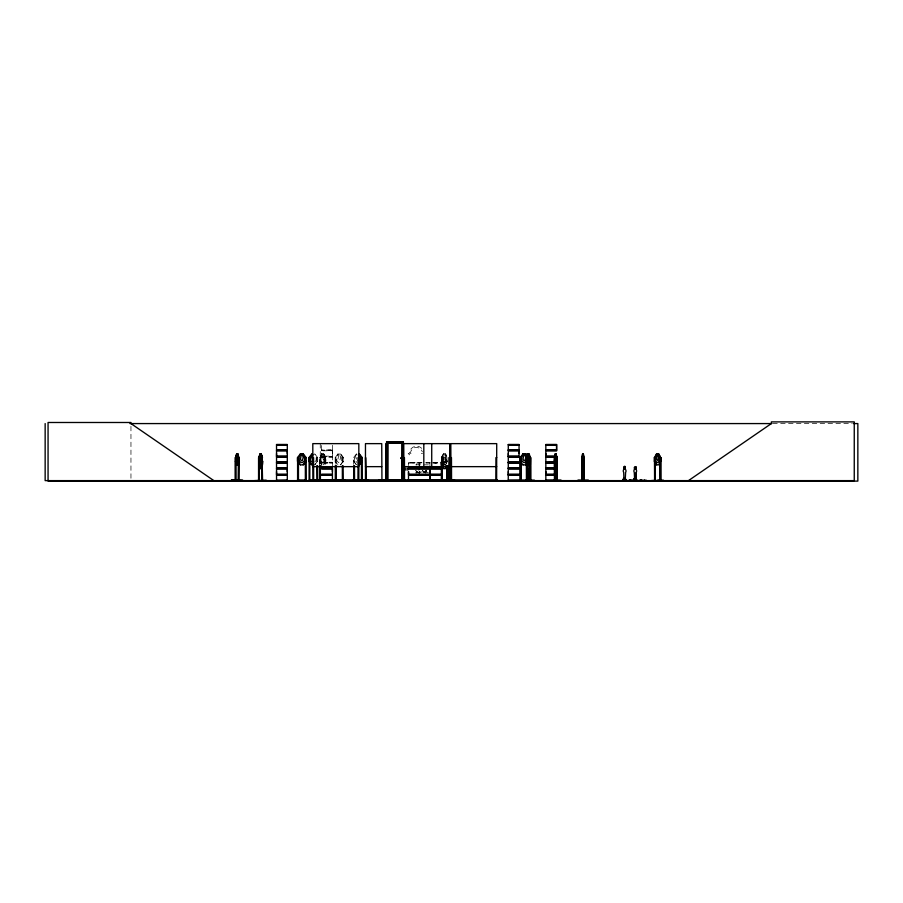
<?xml version="1.0" encoding="UTF-8"?>
<svg xmlns="http://www.w3.org/2000/svg" width="903" height="903" viewBox="0 0 903 903"><rect width="100%" height="100%" fill="white"/><g stroke="black" fill="none" stroke-linecap="round" stroke-linejoin="round"><path stroke-width="0.68" stroke-dasharray="4.51 3.39" d="M332.496 450.145L321.581 450.145L332.428 449.784L332.417 456.128L321.671 456.196L321.671 453.487M332.417 453.487L332.417 450.755L321.66 450.845L321.671 465.485M332.417 467.878L332.417 456.162M320.475 457.482L320.351 464.379M325.249 457.607L325.136 464.379M441.973 457.482L441.985 464.379M342.621 457.449L342.35 464.379M316.919 457.449L317.551 457.618L317.551 464.379M353.683 464.379L353.66 457.618L354.461 457.302L354.461 464.379M321.66 456.229L332.462 456.41M321.626 462.528L332.541 462.697L321.603 462.765L332.439 462.291L321.671 462.155M419.331 462.765L419.263 467.878M321.649 449.965L321.671 444.998M446.974 457.505L446.94 464.379M322.473 454.502L321.84 457.618L322.473 460.632L323.793 459.221M446.421 464.007L445.405 457.674L443.317 457.674L442.357 464.007L443.723 466.174M335.916 464.379L336.119 457.505L335.182 457.618L335.182 464.379M356.482 454.028L355.071 457.618L355.071 460.349L356.967 462.517M443.294 465.564L444.208 463.307L445.111 465.564M442.752 465.395L443.87 462.799L443.034 459.988L444.242 462.234L445.653 460.045L444.581 462.776L445.676 465.395M321.592 450.123L321.671 450.811M321.592 456.466L321.671 457.2L332.428 457.2M332.507 450.484L321.615 450.529M319.594 464.379L319.741 457.584L321.795 453.927M319.809 464.379L319.809 457.584L321.829 454.028L320.847 460.349L322.168 462.517M443.407 453.927L441.274 457.584L441.206 464.887L441.206 461.23L444.05 454.502L444.784 454.502L445.416 457.618L445.416 459.221L444.05 460.632L443.384 457.618L445.439 457.584L446.771 460.067M443.441 454.028L441.341 457.584L442.199 457.618L442.199 464.379M443.373 457.674L441.341 461.264L443.407 464.876M445.439 464.876L447.504 461.196L445.506 464.876L443.339 464.876M323.466 462.517L324.764 460.349L324.764 457.618L323.793 454.028L321.761 454.028M326.209 463.092L327.879 463.092M413.055 463.092L414.725 463.092M434.749 463.092L436.42 463.092M335.216 457.584L337.903 453.927L340.634 453.927L343.321 457.584L343.287 461.23L340.6 464.876L337.869 464.876L335.182 461.23L337.903 464.876M340.555 464.785L343.196 461.196M314.741 464.785L317.574 461.196L314.786 464.876M356.437 453.927L353.558 457.584L353.558 461.23L356.437 464.876M314.899 461.794L316.152 460.349L316.152 457.618L314.741 454.028M423.834 472.698L426.532 470.576L422.943 471.976L420.2 471.976L418.755 470.734M423.891 472.777L426.622 470.621M421.882 462.562L408.393 462.629L421.859 462.754M320.43 457.607L319.594 457.618M772.754 423.575L852.274 423.575M421.351 453.441L422.548 453.441M321.728 453.927L323.827 453.927L325.814 457.584L325.814 461.23L323.827 464.876L321.728 464.876L319.741 461.23L321.795 464.876M443.339 453.927L445.506 453.927L447.572 457.584L445.439 453.927M340.589 454.028L337.914 454.028L336.616 460.349L338.399 462.517L340.16 462.517L341.898 460.349L340.589 454.028L343.321 457.584L342.35 457.618M322.405 454.502L323.127 454.502L323.793 457.618M321.615 456.884L332.496 456.828M325.678 461.196L323.748 464.876L323.827 453.927M441.206 461.23L443.441 464.785M425.945 462.562L430.054 462.629L425.956 462.765M432.887 462.573L440.98 462.573L440.957 467.878M432.887 462.754L440.98 462.765M321.671 463.092L332.417 463.092M408.517 463.092L421.882 463.092M425.945 463.092L429.93 463.092M432.898 463.092L440.957 463.092M415.978 464.774L430.133 464.864M415.978 464.955L416.825 464.774M415.978 472.63L430.133 472.54M316.851 457.302L316.772 464.379M419.15 462.776L419.173 467.878M422.48 470.576L425.166 472.698M422.39 470.621L426.035 473.499M415.764 470.576L418.461 472.698M415.673 470.621L419.319 473.499M425.471 470.734L426.916 471.976M353.66 461.196L356.482 464.785M314.786 453.927L317.664 457.584M445.348 457.674L447.38 461.264M323.726 454.028L325.678 457.618M332.417 449.784L332.428 444.682M441.635 457.618L441.635 464.379M429.918 462.562L429.93 467.878M419.263 471.592L419.263 474.233M416.825 473.228L416.825 472.45L415.978 472.45L415.978 473.319M408.528 462.562L408.517 465.485M356.493 457.618L356.493 459.221M343.072 457.618L343.185 464.379M335.939 457.313L336.018 464.379M325.678 464.379L325.814 457.584L324.922 457.618L324.922 464.379M325.464 457.618L325.464 464.379M320.26 443.633L320.26 465.293M319.955 457.618L319.967 464.537M130.958 426.351L130.958 479.233M421.746 448.317A7.247 7.247 0 0 0 409.364 453.441L408.167 453.441L409.906 455.123L411.655 453.441L410.447 453.441A6.05 6.05 0 0 1 422.344 451.872M444.05 458.148L443.384 462.867L444.727 464.289L445.416 461.264L444.727 458.148L443.983 458.148M338.817 454.502L337.959 459.221L339.697 460.632L340.589 457.618L339.697 454.502L338.783 454.502M443.373 454.028L442.357 460.349L443.723 462.517L445.077 462.517L446.421 460.349L446.421 457.618L445.405 454.028L443.373 454.028"/><path stroke-width="1.35" d="M276.532 474.233L276.532 468.939L287.301 468.939L287.289 474.233L276.532 474.233L276.544 471.592M276.532 456.128L276.532 450.845L287.301 450.845L287.289 456.128L276.532 456.128L276.544 453.487M287.289 471.592L287.289 468.939M287.289 453.487L287.289 450.845M332.417 471.592L332.417 468.939L321.66 468.939M408.517 474.233L408.517 471.592L408.506 474.233L419.094 474.233M429.93 471.592L429.93 468.939L419.353 468.939M440.969 474.233L430.2 474.233L430.212 471.592M508.299 474.233L508.299 471.592M508.299 456.128L508.299 453.487M519.044 453.487L519.044 450.845L508.287 450.845L508.287 456.128L519.056 456.128L519.056 450.845M555.876 474.233L545.83 474.233L545.841 471.592M555.029 456.128L545.83 456.128L545.841 453.487M390.254 480.61L378.808 480.148L402.14 480.509L402.264 443.023L387.658 443.023L387.658 480.622L387.748 443.125L402.174 443.125L402.128 480.509M390.254 480.193L378.854 480.565M454.627 480.182L437.357 480.148M556.056 464.876L555.142 464.876L554.329 461.23L554.939 457.336M235.943 457.426L235.243 457.618L235.243 480.622M238.719 457.426L238.539 480.622M262.197 457.426L262.017 480.622L261.994 479.786M530.163 480.577L530.072 457.336M625.248 479.753L625.61 472.359A1.919 1.354 -90 0 0 625.327 469.346L625.226 467.02M635.915 479.753L636.197 472.359A1.919 1.354 -90 0 0 635.915 469.346C637.416 465.542 633.048 465.79 634.561 469.346A1.919 1.354 -90 0 0 634.278 472.359L634.64 479.753M583.812 457.505L584.264 480.622M298.453 457.482L298.464 480.622M305.327 457.573L305.361 480.622M309.108 480.622L309.108 457.618L309.842 457.29L309.797 480.622M361.493 457.426L362.137 457.618L362.227 480.622M623.996 467.02L623.894 469.346A1.919 1.354 -90 0 0 623.691 472.359L623.973 479.753L625.327 479.753M624.56 478.985L624.097 478.985M624.018 478.827L623.838 478.985M624.176 478.646L623.544 478.488L623.544 480.17M635.283 478.827L634.211 478.488L634.211 480.17M635.001 478.658L634.38 478.658M583.27 454.028L583.62 460.349L582.672 462.517L582.198 457.618L582.548 454.028L583.361 454.028M577.751 480.61L588.519 480.61M577.875 480.622L588.406 480.622M550.299 480.61L561.135 480.622L545.83 480.396L545.841 475.294L555.876 475.294M408.483 480.61L408.517 475.294L419.094 475.294M430.212 480.249L444.434 480.159L430.178 480.61M508.175 462.415L519.067 462.517M508.197 480.531L508.299 475.294M528.594 454.502C530.524 462.076 526.246 462.099 528.153 454.502L528.684 454.502M362.453 480.193L368.582 480.159M236.721 454.028L236.157 460.349L236.913 462.517L237.67 462.517L238.403 460.349M260.098 454.028L259.5 460.349L260.301 462.517L261.091 462.517L261.87 460.349L261.283 454.028L260.008 454.028L258.913 457.618L258.924 480.622M242.772 480.554L231.36 480.159L242.738 480.622M254.544 480.61L266.227 480.193M262.559 480.193L262.051 457.618M530.343 480.554L530.354 465.734M581.927 480.622L581.904 457.584L582.627 453.927L583.372 453.927L584.072 457.618L584.128 480.622M583.282 464.876L584.072 461.196L583.282 453.927L582.537 464.876L583.372 464.876L584.094 461.23M555.955 464.785L556.745 461.196L555.966 464.876M261.52 457.336L260.075 457.584L258.868 461.23L260.075 464.876L261.306 464.876L262.513 461.23L260.403 454.502L260.493 460.632L261.283 457.618M624.063 466.795L623.973 469.346M312.844 454.502L311.919 457.618L312.844 460.632M651.56 480.509L663.886 480.565L657.869 480.565M235.581 480.622L235.559 457.584L236.62 453.927L237.873 453.927L238.573 457.618M235.559 457.584L236.699 453.927M237.782 464.876L238.889 461.196M259.996 464.876L258.789 457.584L260.075 453.927L261.306 453.927M258.913 461.264L260.166 457.584M261.215 464.876C263.823 455.518 262.717 466.603 261.306 468.533M526.359 457.381L527.115 457.618M526.438 480.622L526.347 457.584L527.702 453.927L529.158 453.927L530.456 457.618L530.467 480.622M527.781 453.927L526.472 457.336M527.702 468.533L526.302 464.853L526.257 461.23L527.702 457.584M527.702 464.876L529.158 464.876L530.377 461.196L528.989 457.584M529.158 464.876L530.298 461.264M528.989 468.533L530.377 464.853L530.501 457.584M336.638 480.509L333.557 480.159L344.811 480.193M336.638 480.193L333.557 480.193M311.907 454.028L310.497 457.618L310.497 460.349L312.393 462.517M408.427 480.464L429.952 480.407L429.941 475.294L419.353 475.294M508.208 480.464L519.067 480.396M519.451 480.509L520.839 480.148L519.394 480.565M520.399 480.565L520.286 457.618M520.771 480.193L519.451 480.193M450.541 480.554L450.462 443.633M634.369 478.703L635.046 478.703M445.405 468.443L443.317 468.443L441.951 466.05L443.339 468.533L445.439 468.533L446.771 466.05M445.439 468.533L446.827 466.095M660.533 480.622L660.567 457.618L660.703 461.23L658.569 464.876L656.481 464.876L654.415 461.23L654.415 457.584L656.549 453.927L658.637 453.927L660.703 457.584L658.569 453.927M358.356 460.632L359.326 459.221L358.356 454.502M639.414 480.373L646.582 480.486L622.698 480.622L622.833 479.369L624.108 479.369L623.95 480.373M624.763 480.61L624.865 479.369M633.511 480.486L633.5 479.369L634.775 479.369M633.985 480.622L633.737 480.61M635.136 480.373L635.667 480.622L635.531 479.369M644.403 480.61L645.047 480.622L644.516 480.17M646.051 480.61L646.683 480.622M623.691 478.793L624.549 478.917M522.972 453.927L520.105 457.584L520.196 480.622M525.794 464.785L527.205 462.991M303.239 464.785L306.072 461.196M306.162 461.23L303.284 464.876L300.36 464.876L297.482 461.23L297.482 457.584L300.36 453.927L303.284 453.927L306.162 457.584L306.264 480.565M311.862 453.927L308.984 457.584L308.984 461.23L311.862 464.876M359.315 464.785L362.148 461.196L359.36 464.876M527.183 460.349L525.343 462.517L523.469 462.517L521.595 460.349L521.595 457.618L522.995 454.028L525.806 454.028L526.72 456.421M358.852 462.517L360.726 460.349L360.726 457.618L359.315 454.028M276.532 480.396L276.544 475.294L287.301 475.294L287.301 480.396L276.499 480.61M688.47 480.622L771.365 423.575L771.365 421.893L854.249 421.893L854.249 480.622L45.15 480.622L45.15 423.575M308.894 480.565L309.977 479.786L309.977 480.622M312.562 480.565L312.709 479.786M353.468 480.565L353.592 479.786M624.391 466.343L624.989 466.433M298.34 457.573L297.595 457.618L297.595 480.622L297.505 479.786L298.464 479.786M129.897 423.575L771.794 423.575M853.617 423.575L857.85 423.575L857.85 481.107L48.062 481.107L48.062 422.491L130.958 422.491L130.958 423.575L213.842 480.622M449.683 443.633L403.664 443.633L403.754 480.622M276.521 444.468L287.301 444.468M508.276 444.468L519.067 444.468M545.83 444.468L556.609 444.468M276.544 444.998L287.289 444.998M508.299 444.998L519.044 444.998M545.841 444.998L556.587 444.998L556.587 449.784L545.83 449.784L545.83 444.682L556.609 444.66L556.598 449.784M508.287 449.784L519.056 449.784L519.056 444.682L508.276 444.66L508.299 449.784M276.453 450.145L287.368 450.145M508.208 450.145L519.123 450.145M545.762 450.145L556.677 450.145M276.453 450.473L287.368 450.473M508.208 450.473L519.123 450.473M545.762 450.473L556.677 450.473M556.598 450.845L545.83 450.845L545.83 456.128M522.95 453.927L525.851 453.927L527.995 456.67L525.839 453.927M236.631 454.028L237.85 454.028L238.403 457.618L238.302 480.622L238.257 479.786M556.045 454.028L555.153 454.028L554.758 457.618L554.724 480.622M658.603 454.028L656.515 454.028L655.499 457.618L655.499 460.349L656.853 462.517L658.208 462.517L659.551 460.349L658.547 454.028M555.774 454.502L555.413 460.632L555.684 454.502M583.112 454.502L582.785 460.632L583.022 454.502M555.876 456.128L556.598 456.128M276.453 456.5L287.368 456.5M508.208 456.5L519.123 456.5M545.762 456.5L555.074 456.5M555.943 456.5L556.677 456.5M276.453 456.828L287.368 456.828M508.208 456.828L519.123 456.828M545.762 456.828L555.074 456.828M555.943 456.828L556.677 456.828M519.056 457.2L508.287 457.2L508.287 462.291L519.067 462.291L508.299 462.155M555.029 457.2L545.83 457.2L545.83 462.291L555.018 462.155L545.83 462.302M555.876 457.2L556.598 457.2M259.206 457.29L259.161 480.622L258.495 479.786M305.327 457.336L306.049 457.618M526.709 457.29L526.821 480.622L526.867 479.786M529.982 457.29L530.716 457.618L530.75 480.622M237.782 453.927L239.013 457.584M527.612 457.584L529.068 457.584M654.415 457.584L655.33 457.618L655.194 480.622M259.229 457.618L258.563 457.618L258.563 480.61M312.799 457.618L313.578 457.618L313.668 480.622M358.83 457.618L358.051 457.618L357.96 480.622M365.467 457.618L365.975 480.622M385.773 457.618L386.078 480.622M403.652 457.618L404.442 457.618L404.533 480.622M450.462 457.618L448.904 457.618L448.814 480.622M450.687 457.618L451.466 457.618L451.556 480.622M496.718 457.618L495.928 457.618L495.849 480.622M520.241 457.618L521.065 457.505L521.099 480.622M556.609 457.618L557.14 480.622L557.174 479.786L556.587 480.622M260.967 458.148L260.493 458.148C258.789 465.734 262.604 465.711 260.888 458.148M400.83 458.476L401.338 457.607L400.672 458.284M526.257 461.23L527.803 464.785M554.453 461.196L555.232 464.876M654.415 461.23L656.583 464.785M287.289 462.155L276.544 462.155L276.544 457.2L287.301 457.2L287.301 462.291L276.431 462.438L287.301 462.573M545.83 462.573L555.029 462.517M519.067 462.765L508.276 462.754L508.299 467.878M555.029 462.787L545.83 462.754L545.841 467.878L555.876 467.878M276.544 463.092L287.289 463.092M508.299 463.092L519.044 463.092M545.841 463.092L555.018 463.092M236.62 464.876L237.873 464.876M261.396 468.533L260.075 468.533L258.992 464.853M522.95 464.876L525.851 464.876M312.799 466.648L358.83 466.648M365.467 466.648L381.732 466.648M403.664 466.648L449.683 466.648M450.687 466.648L496.718 466.648M625.327 467.269L625.327 469.346M635.915 467.269L635.915 469.346M321.66 467.878L332.428 467.878M408.506 467.878L419.094 467.878M419.353 467.878L429.941 467.878M430.2 467.878L440.969 467.878M508.287 467.878L519.056 467.878M276.453 468.251L287.368 468.251M321.581 468.251L332.496 468.251M408.438 468.251L441.048 468.251M508.208 468.251L519.123 468.251M545.762 468.251L555.943 468.251M260.098 468.443L261.373 468.443M527.634 468.443L529.045 468.443M276.453 468.578L287.368 468.578M321.581 468.578L332.496 468.578M408.438 468.578L441.048 468.578M508.208 468.578L519.123 468.578M527.612 468.533L529.068 468.533M545.762 468.578L555.943 468.578M408.506 468.939L419.094 468.939M440.969 468.939L430.2 468.939L430.2 474.233M519.056 468.939L508.287 468.939L508.287 474.233L519.056 474.233M555.876 468.939L545.83 468.939L545.83 474.233M636.197 472.359L635.994 479.753L634.561 479.753M321.66 474.233L332.428 474.233L332.428 468.939M419.353 474.233L429.941 474.233L429.941 468.939M276.453 474.594L287.368 474.594M321.581 474.594L332.496 474.594M408.438 474.594L441.048 474.594M508.208 474.594L519.123 474.594M545.762 474.594L555.943 474.594M276.453 474.922L287.368 474.922M321.581 474.922L332.496 474.922M408.438 474.922L441.048 474.922M508.208 474.922L519.123 474.922M545.762 474.922L555.943 474.922M321.66 475.294L332.428 475.294L332.428 480.396L315.79 480.509L332.417 480.249M440.969 475.294L430.2 475.294L430.2 480.396M508.287 475.294L519.056 475.294M624.707 479.369L625.982 479.369M235.164 479.786L235.864 480.622M238.223 479.786L238.956 479.786M261.712 479.786L262.457 479.786M306.14 479.786L305.18 479.786L305.18 480.622M520.151 479.786L521.144 479.786M526.415 479.786L527.183 479.786M528.729 479.786L527.736 479.786L527.736 480.622M530.016 479.786L530.783 479.786M554.397 479.786L555.029 479.786M581.871 479.786L582.48 479.786M583.801 479.786L584.41 479.786M654.483 479.786L655.409 479.786L655.397 480.622M660.906 479.786L659.991 479.786L660.003 480.622M298.464 480.024L305.18 480.024M309.977 480.024L328.816 480.565M354.552 480.024L361.268 480.024M412.31 480.148L415.12 480.622M421.035 480.148L423.755 480.622M431.803 480.148L434.524 480.622M521.099 480.024L534.463 480.193M629.707 480.012L630.949 480.012M640.374 480.012L641.615 480.012M231.36 480.193L242.76 480.193M276.544 480.249L287.289 480.249M408.517 480.249L429.93 480.249M508.299 480.249L519.044 480.249M545.841 480.249L561.158 480.193M577.864 480.193L588.417 480.193M622.991 480.17L625.824 480.17M358.965 480.554L358.92 479.786M496.91 480.554L496.797 479.786M663.84 480.509L657.779 480.148M361.426 457.302L361.437 480.622M520.952 457.324L520.975 480.622M449.829 480.554L449.739 457.618M345.206 480.61L347.858 480.622M624.91 466.433L625.305 467.02M359.36 453.927L362.25 457.584M309.086 461.196L311.907 464.785M297.572 461.196L300.406 464.785M520.105 461.23L522.972 464.876M635.712 466.591L635.994 467.269M526.393 461.196L527.781 464.876M261.215 453.927L262.48 457.618L261.204 454.028M258.913 464.853L260.166 468.533M236.721 464.785L235.469 461.23L236.699 464.876M554.758 460.349L555.819 462.517L555.955 454.028M555.966 453.927L556.835 457.618L556.869 480.622M660.838 480.622L660.838 457.618L659.969 457.618L660.206 480.622M660.691 479.786L660.804 480.622M660.274 457.618L660.375 480.622M654.991 457.324L655.126 480.622M654.901 479.786L654.867 480.622M654.777 457.618L654.709 480.622M654.483 457.584L654.596 480.622M636.649 480.373L636.649 479.369L635.373 479.369L635.373 480.17M636.491 479.369L636.491 480.17L628.748 480.373M634.922 478.488L634.922 480.17M634.832 478.488L634.764 480.373M634.617 479.369L634.617 480.373M634.301 478.488L634.301 480.17M633.658 479.369L633.658 480.17M625.824 479.369L625.982 480.373M624.255 478.488L624.165 480.17M623.634 478.488L623.634 480.17M583.948 479.786L583.993 480.622M583.767 457.313L583.846 480.622M582.412 461.67L582.435 480.622M582.221 464.379L582.221 480.622L582.006 457.313M556.722 480.622L556.858 457.584L556.056 453.927L555.142 453.927L554.363 457.618L554.453 480.622M554.961 463.025L554.984 480.622M554.544 457.313L554.702 480.622M530.05 479.786L530.038 480.622M528.639 468.443L528.594 480.622L528.492 479.786M528.041 480.148L527.826 468.443M527.115 465.734L527.16 480.622M497.44 480.622L497.44 479.911L312.167 479.911L312.167 480.622M496.627 480.622L496.718 443.633L450.687 443.633L450.778 480.622L450.507 479.786M496.018 479.786L496.052 480.622M451.376 479.786L451.376 480.622M450.157 457.618L450.168 480.622L450.033 457.618M449.739 443.633L449.728 480.622M449.186 479.911L449.186 480.622M448.994 479.786L448.994 480.622M448.543 479.911L448.599 480.622M447.707 465.734L447.786 480.622M447.493 465.734L447.493 480.622M447.403 479.786L447.369 480.622M447.143 465.734L447.143 480.622L446.94 465.734M446.872 479.786L446.906 480.622M442.256 479.786L442.256 480.622M442.199 465.734L442.052 480.622M441.985 465.734L441.86 480.622M441.759 479.786L441.736 480.622M441.635 465.734L441.635 480.622M441.432 465.734L441.409 480.622M437.154 480.622L435.336 480.622M431.724 443.633L431.724 466.648M431.623 480.622L429.602 480.622M427.796 480.622L425.663 480.622M425.144 480.622L424.568 480.622M423.812 443.633L423.812 466.648M420.561 480.622L417.773 480.622M407.829 468.036L407.829 470.192M405.91 468.036L405.91 470.192M404.352 479.786L404.341 480.622M403.573 479.786L403.539 480.622L403.404 441.894L386.529 441.894L386.529 480.622M403.178 480.622L403.178 442.109L386.744 442.109L386.744 480.622M386.168 479.786L386.168 480.622M385.784 443.633L385.773 480.622M385.739 479.786L385.604 480.622M381.946 480.622L381.732 443.633L365.467 443.633L365.467 480.622L365.433 479.786M381.427 479.786L381.427 480.622M365.67 457.618L365.76 480.622M362.047 479.786L362.047 480.622M361.268 479.786L361.268 480.622M358.83 480.622L358.83 443.633L312.799 443.633L312.889 480.622M358.141 479.786L358.141 480.622M356.832 479.911L356.832 480.622M354.552 479.786L354.552 480.622L354.461 465.734M353.683 465.734L353.773 480.622M353.333 479.911L353.333 480.622M351.346 480.622L348.31 480.622M343.264 479.786L343.264 480.622L343.072 465.734M342.959 479.786L342.971 480.622M342.564 479.786L342.643 480.622M342.35 465.734L342.372 480.622M342.26 479.786L342.26 480.622M336.018 465.734L335.995 480.622M335.916 465.734L335.792 480.622M335.408 479.786L335.397 480.622M335.295 465.734L335.295 480.622M335.103 479.786L335.103 480.622M325.678 479.786L325.678 480.622M325.531 479.786L325.464 480.622M325.373 479.786L325.34 480.622M325.136 479.786L325.08 480.622M324.922 479.786L324.866 480.622M320.351 465.734L320.407 480.622M320.136 465.734L320.26 480.622M319.955 465.925L319.967 480.622M319.809 465.734L319.91 480.622M319.594 465.734L319.594 480.622L319.527 479.786M317.551 465.734L317.642 480.622M317.472 479.786L317.472 480.622M316.772 465.734L316.863 480.622M316.693 479.786L316.693 480.622M313.838 479.911L313.838 480.622M313.488 479.786L313.488 480.622M305.959 479.786L305.959 480.622M298.283 479.786L298.283 480.622M261.78 465.734L261.746 480.622M258.777 479.786L258.777 480.622M238.934 457.584L238.923 480.622M238.697 479.786L238.697 480.622M235.83 457.618L235.83 480.622M235.435 479.786L235.435 480.622M259.917 460.033L260.549 462.799L259.883 465.643L260.753 463.307L261.577 465.688L260.967 462.776L261.61 460.135L260.775 462.234L259.917 460.033M527.273 460.033L527.984 462.799L527.239 465.643L528.21 463.307L529.124 465.688L528.447 462.776L529.169 460.135L528.232 462.234L527.273 460.033M237.094 454.502C235.48 462.076 239.103 462.054 237.466 454.502L237.004 454.502M528.153 458.148C526.246 465.745 530.524 465.722 528.594 458.148L528.074 458.148M260.098 457.674L259.5 464.007L260.301 466.174L261.091 466.174L261.87 461.264L261.283 457.674L260.098 457.674M527.713 454.028L527.047 460.349L527.95 462.517L528.831 462.517L529.711 457.618L529.045 454.028L527.713 454.028M527.713 457.674L527.047 464.007L527.95 466.174L528.831 466.174L529.711 461.264L529.045 457.674L527.634 457.674M657.181 454.502L656.515 459.221L657.858 460.632L658.547 457.618L657.858 454.502L657.181 454.502M523.921 454.502L523.006 459.221L523.921 460.632L524.846 460.632L525.806 457.618L524.846 454.502L523.921 454.502M301.331 454.502L300.417 459.221L301.331 460.632L302.279 460.632L303.239 457.618L302.279 454.502L301.331 454.502M300.406 454.028L298.983 457.618L298.983 460.349L300.891 462.517L302.776 462.517L304.638 460.349L304.638 457.618L303.239 454.028L300.406 454.028M287.301 444.682L276.521 444.671L276.544 449.784L287.301 449.784L287.301 444.682M581.927 461.196L582.537 464.876L581.927 461.196M287.301 462.754L276.521 462.787L276.544 467.878L287.301 467.878L287.301 462.787"/></g></svg>
